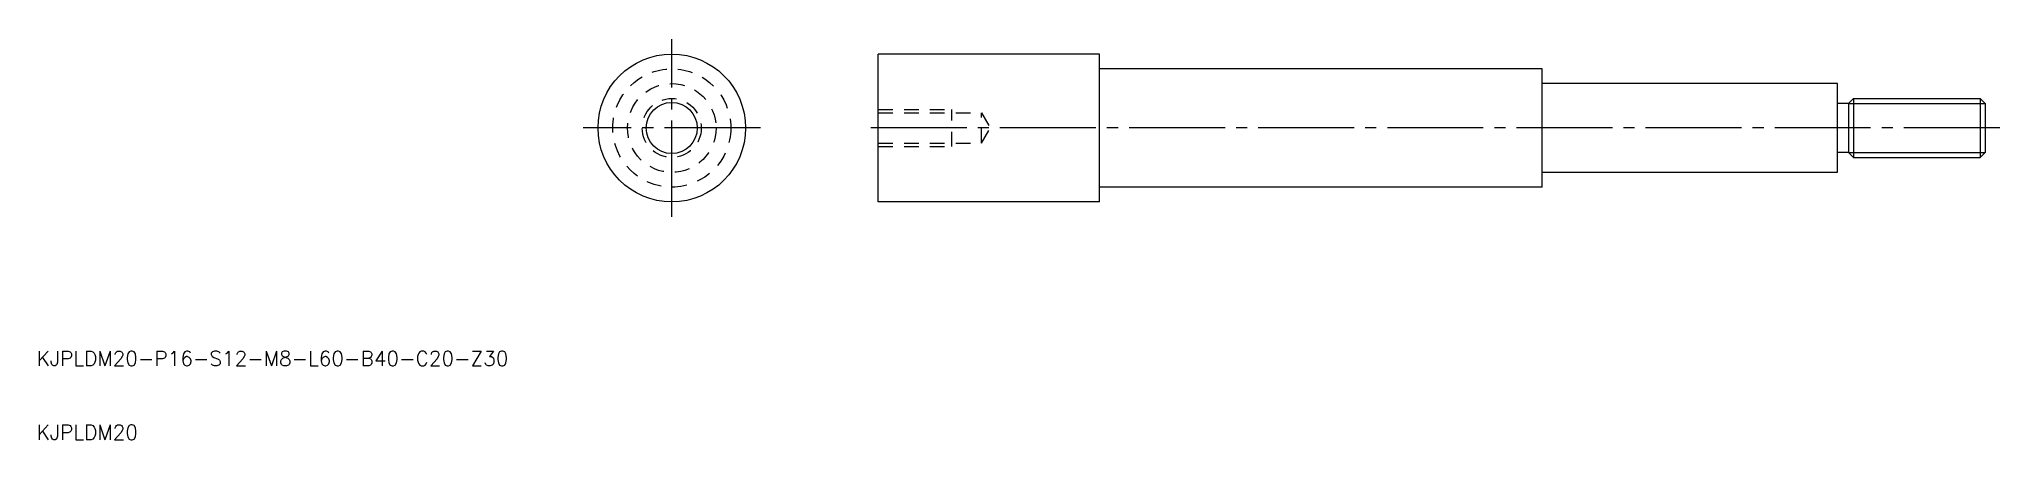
# Model space of a CAD drawing. Extents: x -104 to 161, y 178 to 232.
import ezdxf

# ---------------------------------------------------------------- set-up
doc = ezdxf.new("R2010")
doc.units = 0
doc.linetypes.add('CENTER', pattern=[17.5, 13, -1.5, 1.5, -1.5])
doc.linetypes.add('DASHED', pattern=[3.5, 2, -1.5])
doc.layers.get('0').update_dxf_attribs({"linetype": 'CONTINUOUS'})
doc.layers.add('CENTER', color=1, linetype='CENTER')
doc.styles.get("Standard").update_dxf_attribs({"font": 'txt.shx', "bigfont": '@extfont2.shx'})

msp = doc.modelspace()

# ---------------------------------------------------------------- linework, layer by layer
for p, q in [((9.49, 210.28), (9.49, 230.28)), ((39.49, 230.28), (9.49, 230.28)), ((39.49, 210.28), (39.49, 230.28)), ((99.49, 228.28), (39.49, 228.28)), ((99.49, 212.28), (99.49, 228.28)), ((140.99, 223.61), (139.49, 223.61)), ((140.99, 223.61), (140.99, 216.96)), ((141.67, 224.28), (141.67, 216.28)), ((158.81, 224.28), (158.81, 216.28)), ((159.49, 223.61), (159.49, 216.96)), ((140.99, 216.96), (139.49, 216.96)), ((39.49, 210.28), (9.49, 210.28)), ((99.49, 212.28), (39.49, 212.28))]:
    msp.add_line(p, q)
at = {"color": 7, "linetype": 'CONTINUOUS'}
for p, q in [((139.49, 226.28), (99.49, 226.28)), ((139.49, 214.28), (139.49, 226.28)), ((141.67, 224.28), (140.99, 223.61)), ((141.67, 224.28), (158.81, 224.28)), ((158.81, 224.28), (159.49, 223.61)), ((141.67, 216.28), (140.99, 216.96)), ((141.67, 216.28), (158.81, 216.28)), ((158.81, 216.28), (159.49, 216.96)), ((99.49, 214.28), (139.49, 214.28))]:
    msp.add_line(p, q, dxfattribs=at)
at = {"color": 3}
for p, q in [((140.99, 223.61), (159.49, 223.61)), ((140.99, 216.96), (159.49, 216.96))]:
    msp.add_line(p, q, dxfattribs=at)
at = {"color": 3, "linetype": 'DASHED'}
for p, q in [((9.49, 222.78), (19.49, 222.78)), ((9.49, 222.35), (23.49, 222.35)), ((19.49, 217.78), (19.49, 222.78)), ((23.49, 218.22), (23.49, 222.35)), ((23.49, 222.35), (24.68, 220.28)), ((9.49, 218.22), (23.49, 218.22)), ((23.49, 218.22), (24.68, 220.28)), ((9.49, 217.78), (19.49, 217.78))]:
    msp.add_line(p, q, dxfattribs=at)
for radius in [10, 3.46]:
    msp.add_circle((-18.48, 220.28), radius)
for radius in [8, 6, 4]:
    msp.add_circle((-18.48, 220.28), radius, dxfattribs=at)
at = {"layer": 'CENTER', "color": 1, "linetype": 'CENTER'}
for p, q in [((-18.48, 208.28), (-18.48, 232.28)), ((-6.48, 220.28), (-30.48, 220.28)), ((161.49, 220.28), (7.49, 220.28))]:
    msp.add_line(p, q, dxfattribs=at)

# ---------------------------------------------------------------- texts
for s, p in [('KJPLDM20-P16-S12-M8-L60-B40-C20-Z30', (-104.55, 188.1)), ('KJPLDM20', (-104.55, 178.1))]:
    msp.add_text(s, height=2).set_placement(p)

doc.saveas('drawing.dxf')
